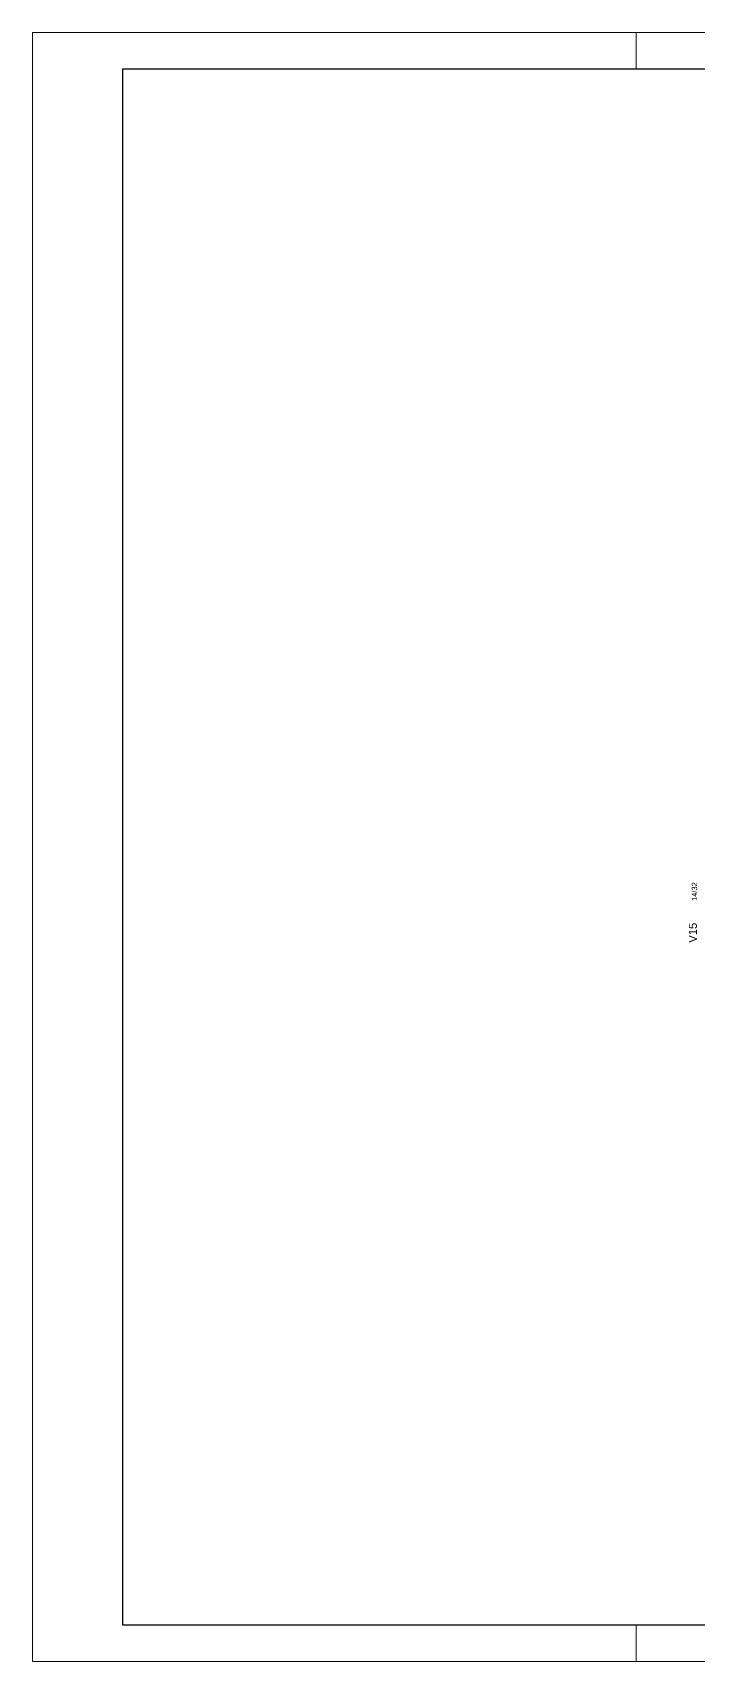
# Model space of a CAD drawing. Header units: millimetres. Extents: x 2431 to 6723, y 622 to 3369.
# Drawn here: x 2431 to 3554, y 622 to 3369 of the extents above; entities that cross this region are included whole.
import ezdxf

# ---------------------------------------------------------------- set-up
doc = ezdxf.new("R2010")
doc.units = ezdxf.units.MM
doc.layers.add('FOLHA', color=255, linetype='Continuous', lineweight=5)
doc.layers.add('VIG-D', color=2, linetype='Continuous')
doc.layers.add('VIG-N', color=4, linetype='Continuous')
doc.styles.add('TQS_ARIAL', font='arial.ttf')

msp = doc.modelspace()

# ---------------------------------------------------------------- linework, layer by layer
at = {"color": 30}
for p, q in [((2583.08, 3308.47), (6661.56, 3308.47)), ((2583.08, 682.63), (2583.08, 3308.47)), ((6661.56, 682.63), (2583.08, 682.63))]:
    msp.add_line(p, q, dxfattribs=at)
at = {"layer": 'FOLHA'}
for p, q in [((2430.67, 3369.43), (6722.53, 3369.43)), ((3448.77, 3308.47), (3448.77, 3369.43)), ((3448.77, 621.67), (3448.77, 682.63)), ((6722.53, 621.67), (2430.67, 621.67))]:
    msp.add_line(p, q, dxfattribs=at)
at = {"layer": 'FOLHA', "lineweight": 5}
msp.add_line((2430.67, 621.67), (2430.67, 3369.43), dxfattribs=at)

# ---------------------------------------------------------------- texts
at = {"layer": 'VIG-D', "linetype": 'Continuous', "style": 'TQS_ARIAL'}
msp.add_text('14/32', height=9, rotation=90, dxfattribs=at).set_placement((3551.45, 1904.54))
at = {"layer": 'VIG-N', "linetype": 'Continuous', "style": 'TQS_ARIAL'}
msp.add_text('V15', height=13.5, rotation=90, dxfattribs=at).set_placement((3551.03, 1834.13))

doc.saveas('drawing.dxf')
